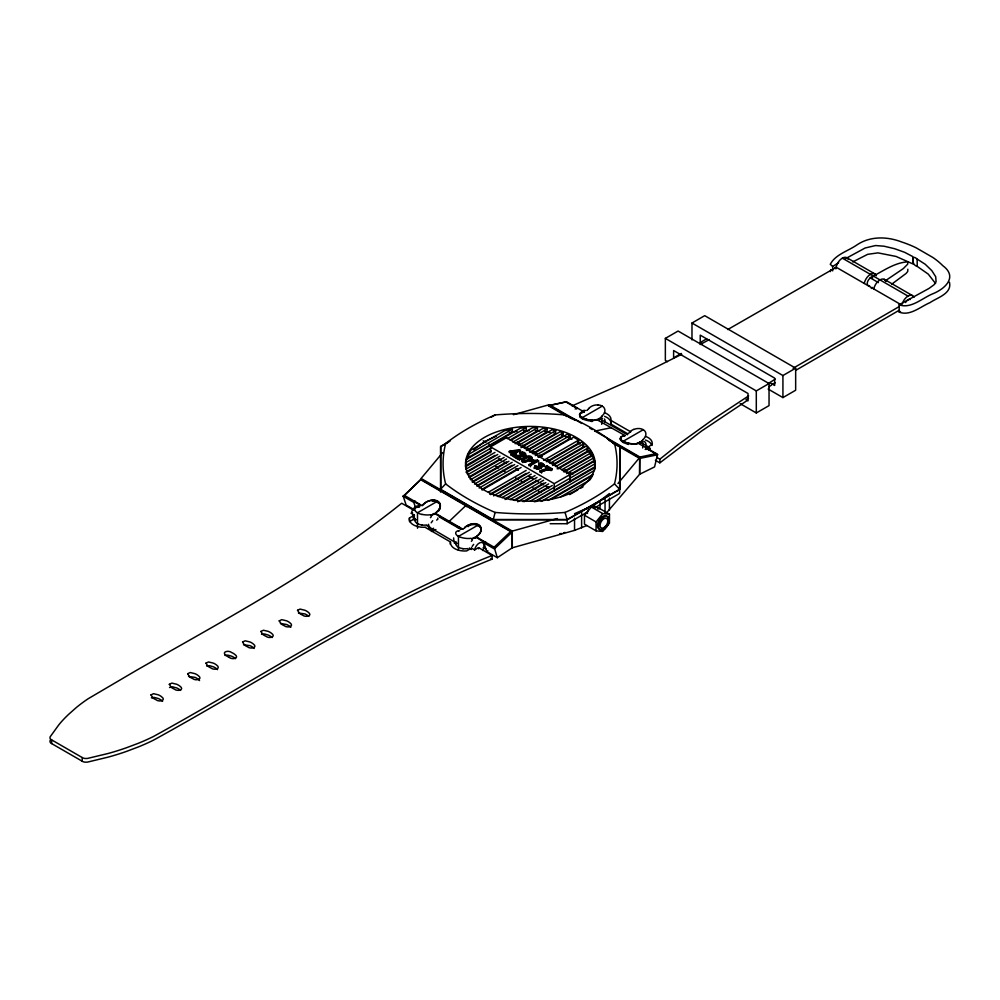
<?xml version="1.0" encoding="UTF-8"?>
<svg xmlns="http://www.w3.org/2000/svg" width="1000" height="1000" viewBox="0 0 1000 1000"><rect width="100%" height="100%" fill="white"/><g stroke="black" fill="none" stroke-linecap="round" stroke-linejoin="round"><path stroke-width="1.5" d="M417.5 528.225L417.5 512.775A9.188 3.625 12.5 0 1 415.037 510.55M439.775 516.462L439.775 517.212L460.675 529.288M458.438 550.325L458.438 536.413A9.188 3.625 12.5 0 1 455.975 534.188A10.075 4.162 16.4 0 1 458.162 530.775M480.688 528.387A8.625 6.162 -16.5 0 1 480.913 529.388L480.9 528.913M579.8 416.438L579.8 415.513M628.375 444.487L628.4 444.188A3.462 2.775 18 0 0 628.325 443.525M403.05 496.262A1.8 1.2 -4.1 0 1 404.412 495.425L420.887 479.375M606.138 513.3L639.612 474.288L639.825 456.975L594.963 431.062A1.438 0.838 -60 0 0 594.587 431.275M639.825 457.075L656.287 453.6A1.8 1.675 -8.2 0 1 657.663 454.738M830.35 271.625L830.925 269.688M491.25 450.887L465.662 465.65L466.287 459.412L520.538 428.088L526.25 427.738L526.25 430.675L510.1 440M465.662 465.65L465.875 464.2A64.812 37.413 0 0 0 465.575 466.725L465.925 469.175L494.988 452.4M594.7 469.513L595.025 467.45L535.712 501.688M576.688 409.012L576.875 408.263A1.575 0.912 -60 0 0 576.85 407.738M646.737 449.462L646.925 448.7A1.575 0.912 -60 0 0 646.912 448.188M646.925 448.7L657.475 454.8L654.562 466.912L639.612 474.288L639.612 457.587L607.425 439M594.513 470.337L541.287 501.413M439.712 508.062L439.438 509.625A8.575 6.075 -18.5 0 0 440.012 508.425M608.9 440.275L619.875 446.613L619.875 489.425L567.438 519.712L493.263 519.712L495.1 512.413M567.238 416.65L548.462 405.8L566.4 401.812M531.962 458.263L530.35 459.862A16.538 9.55 0 0 1 529 460.662C527.475 461.5 522.875 463.062 524.225 460.625A15.075 8.7 0 0 1 524.55 460.375M50.475 739.837L50.175 740.475A8.325 4.8 0 0 0 50.025 741.05L50.012 741.612A4.9 2.837 0 0 0 51.137 743.288L82.725 761.513A4.838 2.8 0 0 0 85.312 762.163L86.587 762.163A8.325 4.8 0 0 0 87.6 762.075L107.75 757.225A189.913 109.65 0 0 0 126.862 751.275L138.188 747A191.375 110.487 0 0 0 153.475 740.163C265.637 678.5 372.713 606.7 492.113 559.138L492.113 555.462L478.562 547.638L474.613 549.913L471.512 548.125L466.637 550.938A14.2 8.2 0 0 1 450.613 541.862M456.1 541.775L455.887 542.275A9.463 5.463 0 0 0 455.838 544.4L456.05 544.9A9.45 5.463 0 0 0 458.438 547.225A9.463 5.463 0 0 0 467.025 548.7L467.887 548.575M604.587 422.375L604.812 421.875A9.463 5.463 0 0 0 604.487 418.963M645.537 446.012L645.763 445.525A9.463 5.463 0 0 0 644.5 441.475M430.425 517.688L431.45 516.45M471.362 541.325L472.4 540.087M584.475 515.237L591.4 507.05L598.05 507.625L609.462 514.2L609.462 523.138L602.762 531.462L596.062 530.862L584.475 524.163L584.475 515.237L596.062 521.938L596.062 530.862M596.062 521.938L602.762 513.612L609.462 514.2M442.738 452.562L421.087 478.45L512.275 531.1L557.413 518.525M617.962 483.488L639.612 457.587M492.987 519.55L567.15 519.55L619.6 489.263L614.487 483.862A240.087 138.613 0 0 0 614.5 443.488A240.087 138.613 0 0 0 565.05 414.938A240.1 138.613 0 0 0 495.1 414.938A240.087 138.613 0 0 0 445.637 443.488A240.075 138.613 0 0 0 445.637 483.875L440.538 489.263L493.263 519.712M169.55 687.513L172.4 686.8L176.7 687.938A15.35 8.863 0 0 1 179.762 689.712L180.588 690.425M422.375 505.5L423.413 504.225M432.638 530.312L433.612 529.362M586.838 410.475L587.575 409.75M432.45 530.5L431.463 531.475M628.15 433.75L629.85 432.1M422.725 505.15L423.988 503.675A9.775 6.963 -15.9 0 1 437.45 501.213M463.938 528.538L464.738 527.5M587.75 409.562L588.9 408.462M423.7 504.2L423.988 503.925A10.438 7.575 -18.4 0 1 432.6 500.138M464.65 527.837L464.925 527.312A10.075 7.237 -16.3 0 1 473.85 523.9A9.188 6.55 -15.9 0 1 478.275 524.975L478.288 526.312M414.075 509.625L406.138 505.05L403.225 496.3L421.037 479.338L512.238 532.013L512.275 547.812L497.325 557.7L486.763 551.6L483.85 542.85A1.575 0.912 -60 0 1 483.862 542.312M497.325 557.7L494.15 547.212L510.6 531.575A1.787 1.225 -2.8 0 1 512.388 531.912M512.238 532.013L494.4 548.938L483.85 542.85M437.25 511.337L435.5 513.212A1.462 0.862 -58.7 0 0 435.163 513.625M602.163 416.125L600.8 417.388M643.112 439.762L641.75 441.025M473.675 449.862L484.525 441.562L496.262 436.25M434.162 514.188L435.312 513.125M599.075 418.975L600.612 417.562M475.1 537.825L476.637 536.413M640.013 442.612L641.55 441.2M574.538 513.675L594.4 505L609.425 493.537M435.962 512.8L437.25 511.587A10.588 7.688 -18.4 0 0 439.775 508.025A10.575 7.538 -17.8 0 1 437.375 511.4M476.725 536.6L478.2 535.225A10.425 7.575 -18.4 0 0 481.062 528.125M476.838 536.237L478.2 534.975A9.775 6.963 -15.9 0 0 478.413 524.85M538.488 467.125L536.087 468.562L539.212 468.438L539.462 466.475L538.425 465.838L539.837 465.163A1.5 0.862 0 0 0 542.1 465.487A1.5 0.862 0 0 0 542.288 464.162A1.5 0.862 0 0 0 539.987 464.288M655.375 460.262L659.85 462.85L659.85 459.175L679.237 443.713L714.137 418.638L748.65 395.875M659.85 462.85L701.725 430.925L747.425 400.337M530.975 460.662L530.1 461.287A16.5 9.525 0 0 1 529.837 461.45M541.312 468.512C540.337 465.25 542.438 467.912 539.738 468.725C537.562 470.65 531.175 465.913 536.538 467.562L536.538 466.3L534.862 465.538L534.125 468.5M536.538 466.3L536.475 467.638M525.55 456.737L523.45 457.537M151.387 697.913L154.062 697.387L158.35 698.525A15.35 8.863 0 0 1 161.412 700.3L162.587 701.375M832.712 270.887L832.663 266.5L838.625 262.712M457.587 527.5L458.725 526.75M486.763 551.6L487.875 550.862M891.7 284.188L906.038 273.488L907.712 271.512L907.85 269.225M767.663 383.875L775.3 379.137M768.95 386.75L771.538 385.125M468.963 524.95L469.012 524.925A10.575 7.688 -18.4 0 0 464.963 527.587M793.075 368.275L899.175 306.588M795.7 370.375L899.175 310.275M885.4 280.738L903.25 268.65L907.712 264.15L907.85 261.875C894.087 262.512 882.087 271.9 870 277.738L878.425 282.613M900.037 304.1L836.25 267.275L727.725 329.55M525.763 458.363C526.5 457.15 531.163 456.262 529.688 458.237A15.088 8.713 0 0 1 528.075 459.288M528.1 459.3C526.775 460.462 522.925 461.625 524.225 459.363A15.075 8.7 0 0 1 525.788 458.375M450.375 440.775L440.538 446.45L440.538 492.05M491.35 417.113L495.1 414.938M448.625 442.1L440.812 446.613L440.812 489.425M667.412 361.65L665.35 360.45L665.35 338.387L678.088 331.037L769.038 383.55L769.038 405.613L756.3 412.962L740.163 403.65M691.975 339.9L691.975 323.025L704.712 315.663L795.662 368.175L795.662 390.238L782.925 397.587L768.125 389.05M468.075 454.7L512.375 429.125L512.375 432.075L468.075 457.638L468.075 454.7A64.812 37.413 0 0 1 470.962 450.1L504.4 430.788A64.812 37.413 0 0 1 512.375 429.125M490.55 452.762L490.55 446.875L506.463 437.688L570.15 474.45L570.15 481.812M465.662 462.713L490.913 448.137M507.312 438.663L526.25 427.738M490.75 451.9L465.6 466.788M511.725 439.8L532.7 427.688L537.45 427.887L537.45 430.825L515.1 443.725M512.863 442.075L537.45 427.887M465.925 472.125L494.988 455.35M497.738 454.5L466.775 472.362L467.225 473.562M516.775 443.5L542.975 428.375L547.1 428.938L547.1 431.875L521.55 446.625M499.988 456.138L467.738 474.75L467.475 474.162M518.587 445.4L547.1 428.938M509.275 451.362L519.113 449.65L520.45 450.412L520.45 451.675L519.113 450.913L509.275 452.625L509.275 451.362L512.513 453.225L512.513 454.487L510.925 455.4L510.925 454.137L512.513 453.225M681.263 353.462L673.612 357.875L673.612 350.525L748.037 393.488L748.037 400.838L745.962 399.65L748.512 398.175M769.887 382.713L774.663 385.462L774.663 378.113L700.238 335.15L700.238 342.5L706.612 338.825M468.975 476.975L500.025 459.05M469.25 477.562L504.15 457.413M520.95 447.713L551.962 429.8L555.638 430.625L555.638 433.562L526.425 450.425M512.05 451.413L513.85 452.45L516.5 450.925L516.5 452.188L513.85 453.713L512.05 452.675L512.05 451.413L516.5 450.925M414.387 515.15L409.525 517.962L409.525 521.638L414.712 518.638A6.75 3.9 -60 0 1 414.387 515.15L411.312 513.362L412.55 512.65M510.925 454.137L512.463 455.025L516.388 453.913L516.388 455.175M515.388 454.6L515.388 453.338L520.45 450.412M470.675 479.675L506.512 458.988M525.1 448.25L555.638 430.625M582.413 418.913L582.413 417.562L602.263 406.112M472 481.85L506.512 461.925M472.7 482.175L508.95 461.25M527.75 450.4L559.975 431.8L563.25 432.837L563.25 435.788L532.325 453.638M474.513 484.075L512.163 462.337M529.637 452.25L563.25 432.837M514 457.188L514 455.925L519.412 459.05L520.85 458.212L520.85 459.475L517.737 457.675L517.737 456.413A4.562 2.637 0 0 1 518.925 456.362L520.138 456.388M477.2 485.462L512.163 465.288M477 486.325L514.675 464.575M533.5 453.7L567.137 434.275L570.087 435.513L570.087 438.462L537.987 456.987M479.15 488.025L517.925 465.625M535.312 455.588L570.087 435.513M481.825 489.412L517.925 468.575M531.625 462.025L531.625 460.763L533.013 459.963A6.562 3.787 0 0 0 535.075 460.262A4.1 2.375 0 0 0 537.337 460.112L538.575 460.825L538.575 462.088M482.05 490.025L521.075 467.488M538.562 457.388L573.562 437.188L578.65 440.125L578.65 443.075L546.35 461.725M532.5 461.525L533.013 459.963M529 465.838L529 464.575L534.775 461.238L534.775 462.5L529.712 465.425M529 464.575L530.538 465.462L538.575 460.825M488.488 492.188L526.163 470.438M543.663 460.337L578.65 440.125M428.663 527.962L429.9 527.238M489.825 494.35L526.163 473.375M490.613 494.637L529.388 472.25M548.112 461.438L581.55 442.137L583.7 443.837L583.7 446.775L552.75 464.637M493.55 495.875L531.225 474.125M550.062 463.25L583.7 443.837M433.625 530.825L435.887 529.513M545.425 467.875L545.425 466.613L546.875 465.788L552.137 468.825L552.137 470.087M546.062 467.512L546.875 467.05L551.15 469.513A13.963 8.062 0 0 0 541.7 471.912M497.587 496.488L531.225 477.075M498.787 496.538L535.087 475.575M552.562 465.487L586.188 446.075L587.987 447.975L587.987 450.913L557.112 468.75M502.062 497.587L536.975 477.425M555.775 466.575L587.987 447.975M552.137 468.825L551.038 469.45L551.038 470.712M506.1 498.2L536.975 480.375M505.062 499.525L540.9 478.837M558.162 468.875L590.025 450.475L591.45 452.6L591.45 455.538L563.425 471.712M510.025 499.613L543.625 480.213M561.725 469.762L591.45 452.6M513.9 500.312L543.625 483.15M514.837 500.513L545.837 482.612M564.438 471.875L592.95 455.4L593.913 460.737L554.225 483.65L490.55 446.875M517.725 501.775L548.675 483.913M566.538 473.6L593.913 457.788M458.438 536.413L478.288 524.963M643.2 429.75L623.35 441.2L623.35 442.562M523.075 501.637L548.675 486.85M524.362 501.625L552.3 485.5M569.062 475.812L594.763 460.975L595.112 466.662L534.288 501.775M530.087 501.262L595.112 463.713M548.075 500.438L593.088 474.45M551.087 499.425L592.612 475.45M560.475 496.95L589.738 480.062M652 444.462L647.525 447.5M569.675 494.588L577.7 489.95M580.375 488.4L583.05 486.863M648.512 450.062L650.238 449.062L648.487 448.062M665.35 338.387L756.3 390.9L769.038 383.55M691.975 323.025L782.925 375.538L795.662 368.175M772.588 384.275L775.138 382.8M550.15 523.713L567.15 523.713L586.812 512.362M594.462 507.95L619.6 493.438L619.875 446.613M845.238 258.812L865.125 248L875.487 245.55L884.013 246.2L894.712 248.738L904.688 252.338L913.025 256.712L913.1 264.025L896.038 256.438L877.975 252.875L867.688 254.325L852.725 261.913M594.938 431.075L611.413 427.688M709.362 339.575L700.15 344.538M681.75 354.263L624.688 382.775L572.05 405.887M522.337 455.213C524.837 454.6 523.663 452.45 526.125 455.538M519.9 453.95L519.9 452.688L521.3 453.65L522.825 453.338M900.537 311.488L899.225 312.113L899.15 304.8L929.062 288.4L934.05 284.75L936.087 281.762L935.7 276.725L931.825 270.637L925.188 264.237L917.15 259.088L917.225 266.4L928.2 274.075L935.575 283.538M261.537 634.288L264.55 633.987L268.275 635.062A15.35 8.863 0 0 1 271.337 636.838L272.162 637.55M224.913 655.438L227.925 655.138L231.637 656.213A15.35 8.863 0 0 1 234.713 657.987L235.525 658.7M206.588 666.012L209.6 665.713L213.325 666.787A15.35 8.863 0 0 1 216.388 668.562L217.562 669.638M514 455.925L520.862 455.238A13.125 7.575 0 0 0 522.175 455.225M539.637 465.225L540.062 465.588A1.5 0.862 0 0 1 542.288 465.425A1.5 0.862 0 0 1 542.1 466.75A1.5 0.862 0 0 1 539.875 466.413L538.462 467.038L538.362 465.812M564.987 532.388L563.387 533.088M512.275 531.1L512.275 547.812L574.538 530.388L586.925 525.525M492.113 555.462C372.713 603.025 265.637 674.812 153.475 736.488A191.375 110.487 0 0 1 138.2 743.337L126.85 747.6A189.913 109.65 0 0 1 107.775 753.575L87.6 758.4A8.325 4.8 0 0 1 86.587 758.487L85.312 758.475A4.838 2.8 0 0 1 82.725 757.837L51.15 739.6M538.913 464.637C539.875 459.35 548.9 467.375 540.862 466.425M298.45 613.013L304.9 613.925A15.35 8.863 0 0 1 307.975 615.688L308.788 616.4M243.5 644.737L249.963 645.638A15.35 8.863 0 0 1 253.025 647.412L254.188 648.487M188.55 676.462L195.012 677.362A15.35 8.863 0 0 1 198.075 679.137L199.537 680.575M513.387 414.7L548.425 404.938L575.25 420.425M597.1 419.525L598.75 419.162M638.038 443.162L639.7 442.8M638.325 443.363L656.287 453.6M432.188 514.738L433.837 514.375M473.125 538.375L474.787 538.013M596.912 419.562L595.763 419.812M597.112 419.787L625.288 435.7M637.85 443.212L636.712 443.462M432 514.788L430.85 515.037M472.938 538.425L471.8 538.675M597.025 419.8L595.85 420.062A10.575 3.938 13.5 0 1 591.7 420.3A8.762 3.262 13.5 0 1 590.475 420.213A8.525 3.175 13.5 0 1 580 415.887M637.975 443.45L636.7 443.713A10.425 3.887 13.5 0 1 628.1 443.225M582.5 412.163L584.25 411.812M623.438 435.8L624.612 435.562M417.587 507.375L419.525 506.987M458.525 531.013L459.7 530.775M582.5 412.413L583.513 412.212M280.462 623.475L286.588 624.5A15.35 8.863 0 0 1 289.65 626.263L290.825 627.337M636.987 443.663L637.087 443.638A10.575 3.987 12.3 0 1 632.925 444M548.325 405.7A1.787 1.638 -5.1 0 1 550.087 405.188L566.55 401.788L584.338 412.062M657.475 454.8L639.65 458.45L612.825 442.962M624.462 435.85L623.438 436.05A10.575 3.938 13.5 0 0 620.925 437.175A8.762 3.262 13.5 0 0 620.575 437.587A8.525 3.175 13.5 0 0 626.65 442.825A8.575 3.2 13.5 0 0 628.112 443.15M426.887 524.95L426.15 525.062A9.463 5.463 0 0 1 414.875 518.587M431.65 529.85L430.825 529.862M512.05 452.675L516.5 452.188M561.587 533.525L559.6 533.688M524.1 430.775L526.25 430.675M601.562 418.237L602.575 418.3M642.513 441.875L643.512 441.938M523.65 430.8L529.012 430.637M520.45 456.5L519.738 456.488A17.475 10.088 0 0 0 516.375 456.538A5.288 3.05 0 0 0 514.462 456.987M520.475 456.388L520.962 456.413A10.75 6.212 0 0 0 522.475 456.4L524.05 455.725L523.488 454.812M520.138 457.65L518.925 457.612A4.562 2.637 0 0 0 517.725 457.663M535.375 430.712L537.45 430.825M541.5 467.775L540.862 467.688M522.525 452.175C526.8 451.938 526.838 456.85 522.537 456.438A10.25 5.913 0 0 1 521.7 456.5M422.35 525.087L421.587 524.975M463.288 548.725L462.537 548.612M545.3 431.613L547.1 431.875M523.038 453.375L522.525 453.438A3.6 2.075 0 0 0 520.588 453.688M529.4 458.3L529.688 459.5A15.088 8.713 0 0 1 528.075 460.55L525.837 461.712A3.4 1.963 0 0 1 521.912 459.575L523.525 457.788A17.925 10.35 0 0 1 524.6 457.137L528.15 455.9A3.337 1.925 0 0 1 531.912 458.263M554.038 433.188L555.638 433.562M561.838 435.312L563.25 435.788M229.325 657.425C232.237 660.037 240.188 658.162 234.713 654.312A15.35 8.863 0 0 0 231.637 652.537C228.725 649.925 220.763 651.8 226.25 655.65A15.35 8.863 0 0 0 229.325 657.425M568.812 437.912L570.087 438.462M884.275 279.325L912.55 295.637M842.325 258.15L908.037 296.087A9.012 5.2 -60 0 1 913.962 297.312M832.663 266.5L830.275 264.312C835.337 254.462 848.112 251.062 856.875 244.95C870.125 235.938 887.175 236.388 901.688 241.988A92.837 53.038 0.5 0 1 916.162 247.825L932.738 257.4A92.638 52.925 0.5 0 1 942.837 265.712C958.263 277.05 944.688 289.175 932.412 293.925C922.125 298.263 910.825 309.125 899.15 304.8M899.225 312.113C909.925 316.425 920.537 306.6 930.013 302.625C937.288 297.575 952.175 293.7 949.463 282.238M700.238 342.5L702.312 343.7M630.775 431.85L611.25 420.588L611.25 424.263L627.65 433.725M599.138 418.45L627.425 434.775M639.55 441.775L648.975 447.212M566.287 402.15L576.875 408.263M656.663 457.325L659.85 459.175M550.087 405.163L581.763 423.45M589.688 428.013L592.325 429.538M568.775 417.1L571.462 418.663M613.038 443.212L617 445.5M517.075 441.975L519.738 443.512M522.388 445.037L525.037 446.575M527.7 448.1L530.35 449.637M533 451.163L536.987 453.462M539.637 455L542.288 456.525M547.6 459.588L550.25 461.125M552.9 462.663L555.55 464.188M564.837 469.55L567.5 471.087M570.15 472.612L572.8 474.15M533.062 461.175A5.387 3.113 0 0 0 537.35 461.4L537.562 461.5M545.425 466.613L548.938 468.638L548.938 469.9L546.962 468.762M515.388 453.338L516.388 453.913M517.737 456.413L520.85 458.212M540.013 472.2L540.013 470.938L541.562 471.825L541.562 473.088M515.35 457.962L516.362 458.55M517.388 459.137L518.062 459.525M483.2 440.8L485.9 442.35M488.587 443.913L491.287 445.462M591.4 507.05L602.762 513.612M498.5 458.825L501.163 460.363M503.812 461.887L506.463 463.425M515.75 468.787L518.413 470.312M529.025 476.45L533 478.738M535.65 480.275L538.312 481.812M540.962 483.338L543.612 484.875M546.275 486.4L548.925 487.938M495.85 466.488L498.5 468.025M502.488 470.312L505.138 471.85M515.75 477.975L518.413 479.513M521.062 481.037L523.713 482.575M533 487.938L535.65 489.462M538.312 491L540.962 492.525M420.863 479.775L510.6 531.575M404.412 495.4L422.2 505.675M435.412 513.3L463.15 529.312M494.15 547.212L476.35 536.938A1.462 0.875 -58.7 0 0 476.1 537.263L483.988 542.013A9.012 5.2 -60 0 1 485.562 541.663M420.887 505.588L413.938 501.575A9.012 5.2 -60 0 1 415.513 501.225M435.075 513.775L461.962 529.3M403.225 496.3L413.8 502.413L415.438 507.325M483.2 547.55L486.312 549.338M413.575 510.112L401.675 503.25C320.025 568.787 227.188 618.438 136.613 670.263L88.125 698.763A191.375 110.487 0 0 0 76.275 707.575L68.888 714.125A188.65 108.912 0 0 0 60.5 722.8A194.125 112.075 0 0 0 58.575 725.163L50.175 736.8A8.325 4.8 0 0 0 50.025 737.375L50.012 737.925A4.9 2.837 0 0 0 51.137 739.613M490.838 558.4L492.113 559.138M413.55 517.975L414.712 518.638M425.288 527.413L450.275 541.838L450.275 544.288M846.838 257.7L875.238 274.125M565.037 414.938L567.15 416.163M426.675 525.638L455.925 542.75M577.575 442.4L578.65 443.075M916.938 258.95C911.237 253.225 911.413 265.3 917.013 266.262M577.487 442.388L580.112 444.05M582.775 446.025L583.7 446.775M538.913 463.375L540.062 465.588M587.225 450.075L587.987 450.913M470.575 479.55L470.112 478.888M590.487 454.075L591.45 455.538M621.175 437.262L621.263 437.775A8.575 3.388 14.1 0 0 620.638 438.312A8.713 3.425 14.2 0 0 626.987 443.938A8.625 3.375 12.3 0 0 628.4 444.25M834.762 267.8L835.2 268.562M593.525 459.688L593.913 460.737M565.037 512.413L567.15 519.55L567.15 523.713M595.163 468.025L594.925 465.438L595.112 466.662M466.637 505.688L466.65 506.675M782.925 375.538L782.925 397.587M756.3 390.9L756.3 412.962M609.425 498.088L609.425 510.238M605.037 497.612L605.037 512.8M600.013 501.45L600.013 509.05M598.05 507.625L598.05 509.3M594.4 505L594.4 507.375M588.25 508.237L588.25 510.712M587.463 511.512L587.463 513.462M581.613 511.138L581.613 527.85M574.538 518.237L574.538 530.388M554.225 483.65L554.225 491M546.875 465.788L546.875 467.05M539.837 465.163L539.837 466.425M537.325 460.1L537.325 461.362M534.862 465.538L534.862 466.8M530.538 465.462L530.538 466.725M521.3 453.65L521.3 454.913M519.412 459.05L519.412 460.312M519.113 449.65L519.113 450.913M515.037 454.688L515.037 455.95M514.05 454.113L514.05 455.375M513.85 452.45L513.85 453.713M512.463 455.025L512.463 456.287M510.613 450.588L510.613 451.85M478.562 547.638L478.562 548.787M437.337 502.675L437.337 501.325L417.5 512.775A9.188 3.6 12.3 0 0 421.938 514.5M82.225 757.55L82.225 761.225M51.65 739.9L51.65 743.575M445.637 483.875A240.1 138.625 0 0 0 495.087 512.425A240.1 138.613 0 0 0 565.037 512.425A240.087 138.613 0 0 0 614.5 483.875M467.4 459.113A64.812 37.413 0 0 1 469.05 455.875M509.312 432.625A64.812 37.413 0 0 1 517.062 431.4M537.038 430.8A64.812 37.413 0 0 1 539.688 430.988M544.913 431.562A64.812 37.413 0 0 1 550.013 432.362M561.8 435.3A64.812 37.413 0 0 1 571.875 439.288M587.013 449.862A64.812 37.413 0 0 1 592.1 456.675A64.75 37.388 0 0 0 590.65 454.312M592.463 475.75A64.812 37.413 0 0 1 590.15 479.5M540.45 471.975A15.175 8.762 0 0 1 548.95 469.95M540.013 470.938A15.175 8.762 0 0 1 548.95 468.688M539.3 464.462A3.688 2.138 0 0 1 544.712 466.3M534.775 462.512A7.575 4.375 0 0 1 532.013 462.125M534.775 461.25A7.575 4.375 0 0 1 531.625 460.763M531.912 459.525A3.337 1.925 0 0 0 528.15 457.175L525.15 458.113A15.55 8.975 0 0 0 524.6 458.4A18.65 10.775 0 0 0 523.775 458.888L521.862 460.712A3.4 1.963 0 0 0 521.95 461.5M522.987 462.537A3.4 1.963 0 0 1 522.45 462.188M519.963 452.713A3.6 2.075 0 0 1 522.525 452.113M836.062 268.637A9.012 5.138 -60.6 0 1 836.25 267.275M597.837 404.975A9.188 6.575 -16.3 0 1 602.275 406.1A9.4 6.675 -18.5 0 1 604.5 412.663A14.2 8.2 0 0 1 610.913 420.562M645.462 436.35A14.2 8.2 0 0 1 652.125 444.475M645.462 440.025A14.2 8.2 0 0 1 652 445.462M604.562 416.337A14.2 8.2 0 0 1 610.913 424.237M835.987 268.5A9.012 5.2 -60 0 1 841.413 258.75A9.012 5.2 -60 0 1 848.25 259.375M902.125 304.15A9.012 5.2 -60 0 1 908.037 296.087M873.8 288.95A9 5.2 -60 0 1 879.75 280A9 5.2 -60 0 1 886.012 281.438M905.575 302.538A4.5 2.6 -60 0 1 910.25 299.525M864.237 283.438A9 5.2 -60 0 1 870.1 274.55A9 5.2 -60 0 1 876.388 275.738M872.5 287.45A9 5.2 -60 0 1 871.312 288.475M869.525 285.75A4.5 2.6 -60 0 1 867.712 281.325A4.5 2.6 -60 0 1 872.763 277.875M581.425 411.6A6.75 3.9 -60 0 1 585.5 410.575M645.6 447.55A6.75 3.9 -60 0 1 650.238 449.062M582.238 417.6A9.4 3.75 12.1 0 1 580.112 413.363A10.575 4.138 13.5 0 1 582.762 412.337M586.825 419.338A9.188 3.663 12.1 0 1 582.375 417.575M588.775 408.387A10.575 8.037 -14.9 0 1 592.812 405.725A9.637 7.075 -16.6 0 1 597.85 404.913M591.825 420.188A9.637 3.762 12.3 0 1 586.788 419.412M596.013 419.95A10.575 3.987 12.3 0 1 591.987 420.363M597.812 419.562A8.963 5.763 -67.4 0 1 598.725 418.95M599.062 419.812A8.988 4.888 -51.6 0 1 601.362 418.85M604.525 412.663A10.575 7.262 -20.7 0 1 601.962 416.012M601.862 420A8.588 2.025 -80.1 0 1 601.688 424.312M633.812 429.45A9.4 6.9 -16.6 0 1 643.275 429.675A9.4 6.675 -18.5 0 1 645.438 436.3A10.575 7.262 -20.7 0 1 642.913 439.65M632.737 443.8A9.4 3.75 12.1 0 1 623.175 441.25M638.763 443.212A8.963 5.763 -67.4 0 1 639.675 442.587M640 443.45A8.988 4.888 -51.6 0 1 642.312 442.488M622.825 441.3A9.775 3.887 12.1 0 1 623.638 435.925M629.712 432.025A10.575 8.037 -14.9 0 1 633.763 429.363M642.8 443.638A8.588 2.025 -80.1 0 1 642.638 447.95M645.212 449.487A9.012 5.2 -60 0 1 646.787 448.025M575.163 409.05A9.012 5.2 -60 0 1 576.725 407.587M620.425 439.875A18.288 8.75 -73 0 1 620.588 438.088M579.987 416.775A8.625 3.4 12.5 0 1 579.775 416.163M579.637 415.25A10.438 3.887 13.5 0 1 582.525 412.438M580.112 415.887A8.575 3.2 13.5 0 1 579.837 415.288M591.775 420.213A1.575 1.175 -37.1 0 1 592.562 421.238A8.575 3.162 11.9 0 1 591.025 421.175M591.875 421.637A18.3 12.7 -41 0 1 592 421.25M590.9 421.012A8.713 3.2 12 0 1 579.913 416.763M457.337 543.4A8.55 3.5 -30.6 0 1 454.288 543.05M416.275 519.788A8.55 3.5 -30.6 0 1 413.338 519.412M430.788 529.188A8.55 5.238 85.5 0 1 428.488 524.3M433.625 528.237A9 4.35 -53.7 0 1 431.912 529.113M437.337 501.325A9.188 6.55 -15.9 0 1 439.825 504.2A9.637 6.887 -16.6 0 1 439.738 507.887M414.988 508.5A10.575 4.363 16.4 0 1 417.325 507.2M415.075 510.55A9.637 3.787 14 0 1 415.087 508.537M434.175 514.4A8.963 5.575 -62.5 0 1 435.075 513.962M431.062 515.662A8.988 5.725 -66.8 0 1 433.825 513.562M430.312 514.75A10.075 3.425 10.3 0 1 422 514.362M413.888 519.087A8.588 7.575 -75.4 0 1 412.7 514.6M469.012 524.925A8.762 6.362 -18.4 0 1 470.213 524.4A8.525 6.188 -18.4 0 1 480.7 527.087M468.025 526.237A1.575 1.438 -23.3 0 1 468.875 524.812M467.975 526.35A18.288 13.238 -51.4 0 1 468.1 526.663M468.137 526.188A8.575 6.3 -16.5 0 1 469.613 525.475M480.588 527.125A8.575 6.238 -18.4 0 1 480.85 528.175M469.575 525.4A8.713 6.4 -16.6 0 1 480.788 528.35M448.988 521.712A1.787 1.025 -60 0 1 449.275 521.312L465.737 505.675A1.438 0.838 -60 0 1 466.037 505.475M436.812 519.788A8.588 2.037 -80.1 0 1 436.763 520.2M440.075 516.413A9.438 5.45 0 0 1 439.812 517.312M433.688 501.275A8.625 6.188 -16.3 0 0 432.3 501.337L432.3 501.325A2.075 1.675 16.7 0 1 432.337 500.8M432.575 500.3A8.575 6.238 -18.4 0 1 434.012 500.238M438.938 510.375A18.3 6.6 -70.7 0 1 438.975 510.737M439.475 516.812A8.637 5.337 -3.7 0 1 439.738 517.163M433.713 501.175A8.713 6.188 -18.6 0 1 439.913 508.413M439.725 508.013A8.762 6.362 -18.4 0 0 440.125 507.025A8.525 6.188 -18.4 0 0 434.038 500.15M413.8 502.4A1.575 0.912 -60 0 1 413.812 501.863M418.9 503.562A9.012 5.2 -60 0 1 419.212 506.475M437.837 518.025A8.675 2.05 -80.1 0 1 437.738 519.462M431.2 522.8A8.588 1.163 -52.7 0 1 432.725 520.712M469.812 549.35A8.55 5.238 85.4 0 1 469.438 547.938M472.013 539.3A8.988 5.725 -66.8 0 1 474.762 537.2M475.112 538.038A8.963 5.575 -62.5 0 1 476.012 537.6M472.137 546.438A8.588 1.163 -52.7 0 1 473.675 544.362M454.825 542.725A8.588 7.575 -75.4 0 1 453.65 537.913M471.112 538.312A9.775 3.325 10.3 0 1 458.35 536.438M602.913 528.663A7.612 4.387 -60 0 1 597.413 524.913A7.612 4.387 -60 0 1 604.113 515.737A7.612 4.387 -60 0 1 607.725 522.062M605.825 525.875A7.612 4.387 -60 0 1 604.5 527.413M411.312 513.362A6.75 3.9 -60 0 1 414.913 507.238A6.75 3.9 -60 0 1 419.663 506.4M474.613 549.913A6.75 3.9 -60 0 1 481.6 542.4A6.75 3.9 -60 0 1 482.625 550.513M425.238 527.212A14.2 8.2 0 0 1 409.4 517.95M471.375 549.525A6.75 3.9 -60 0 1 471.512 548.125M150.975 694.9L152.963 697.962A15.35 8.863 0 0 0 156.025 699.737C158.938 702.35 166.9 700.475 161.425 696.625A15.35 8.863 0 0 0 158.35 694.85L153.525 693.688L150.975 694.9M169.325 684.312L171.312 687.375A15.35 8.863 0 0 0 174.375 689.15C177.288 691.762 185.25 689.887 179.762 686.038A15.35 8.863 0 0 0 176.7 684.262L171.875 683.1L169.325 684.312M187.638 673.737L189.625 676.8A15.35 8.863 0 0 0 192.688 678.575C195.6 681.188 203.562 679.312 198.075 675.462A15.35 8.863 0 0 0 195.012 673.688L190.188 672.525L187.638 673.737M205.95 663.162L207.938 666.225A15.35 8.863 0 0 0 211 668C213.912 670.612 221.875 668.737 216.388 664.887A15.35 8.863 0 0 0 213.325 663.112L208.5 661.95L205.95 663.162M242.587 642.013L244.562 645.075A15.35 8.863 0 0 0 247.638 646.85C250.55 649.463 258.512 647.588 253.025 643.737A15.35 8.863 0 0 0 249.963 641.963L245.138 640.8L242.587 642.013M260.9 631.438L262.887 634.5A15.35 8.863 0 0 0 265.95 636.275C268.863 638.888 276.825 637.013 271.337 633.162A15.35 8.863 0 0 0 268.275 631.388L263.45 630.237L260.9 631.438M279.212 620.862L281.2 623.925A15.35 8.863 0 0 0 284.262 625.7C287.175 628.312 295.138 626.438 289.65 622.587A15.35 8.863 0 0 0 286.588 620.812L281.762 619.663L279.212 620.862M297.525 610.288L299.513 613.35A15.35 8.863 0 0 0 302.587 615.125C305.5 617.737 313.45 615.862 307.975 612.013A15.35 8.863 0 0 0 304.9 610.25L300.075 609.087L297.525 610.288M492.325 494.137A64.812 37.413 0 0 0 594.812 467.713A64.812 37.413 0 0 0 503.913 429.675A64.812 37.413 0 0 0 492.325 494.137M594.538 462.887A64.812 37.413 0 0 0 593.787 460.35A64.75 37.388 0 0 1 594.538 462.887M604.925 526.938A5.463 3.15 -60 0 0 606.65 518.475A5.463 3.15 -60 0 0 600.188 524.2A5.463 3.15 -60 0 0 604.925 526.938M605.125 528.562A7.612 4.387 -60 0 0 607.863 516.7A7.612 4.387 -60 0 0 598.787 524.35A7.612 4.387 -60 0 0 605.125 528.562"/></g></svg>
